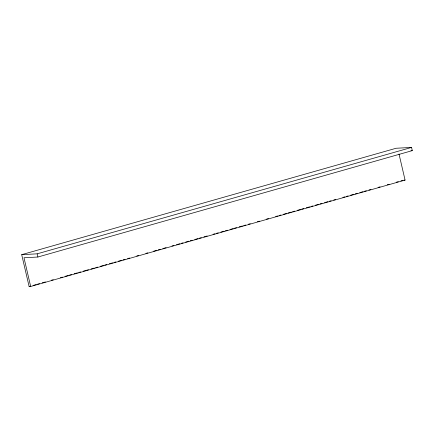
<?xml version="1.0" encoding="UTF-8"?>
<svg xmlns="http://www.w3.org/2000/svg" width="434" height="434" viewBox="0 0 434 434"><rect width="100%" height="100%" fill="white"/><g stroke="black" fill="none" stroke-linecap="round" stroke-linejoin="round"><path stroke-width="0.65" d="M30.673 286.489L29.127 286.57L21.7 254.66L396.101 148.26L411.557 147.43L412.3 150.62L37.899 257.02L23.989 257.769L30.673 286.489L405.074 180.088L398.998 153.978M21.7 254.66L37.156 253.83L411.557 147.43M29.127 286.57L30.429 286.201M33.038 285.458L36.299 284.53M37.606 284.161L39.559 283.603M42.169 282.865L45.434 281.937M51.304 280.266L53.257 279.713M60.434 277.673L62.393 277.114M65.002 276.377L68.263 275.449M69.565 275.08L71.523 274.521M74.133 273.778L77.393 272.856M78.695 272.481L80.653 271.928M83.263 271.185L88.482 269.704M91.091 268.961L94.352 268.033M95.659 267.664L97.612 267.105M100.221 266.368L103.482 265.44M104.789 265.065L106.742 264.512M109.352 263.769L112.618 262.841M113.92 262.472L115.878 261.919M118.487 261.176L121.748 260.248M123.05 259.879L125.008 259.32M127.618 258.583L129.576 258.024M136.748 255.984L138.706 255.431M145.878 253.391L147.837 252.832M153.707 251.167L156.967 250.239M158.274 249.87L160.233 249.311M162.842 248.568L166.103 247.646M171.972 245.975L173.931 245.422M176.535 244.678L179.801 243.751M181.103 243.382L183.061 242.823M185.671 242.085L188.931 241.158M190.233 240.783L192.191 240.23M194.801 239.487L198.061 238.559M199.369 238.19L201.322 237.631M203.931 236.893L207.192 235.966M213.067 234.295L215.02 233.742M216.327 233.373L218.28 232.814M220.89 232.071L224.15 231.148M225.458 230.774L227.416 230.221M230.025 229.477L233.286 228.55M234.588 228.181L236.546 227.622M239.156 226.884L242.416 225.957M243.718 225.582L245.677 225.029M248.286 224.286L250.244 223.732M257.416 221.693L259.375 221.134M266.552 219.099L268.505 218.541M275.682 216.501L277.641 215.948M278.943 215.573L280.901 215.02M283.51 214.277L286.771 213.349M288.073 212.98L291.339 212.052M292.641 211.683L294.599 211.125M297.209 210.387L300.469 209.459M301.771 209.085L303.729 208.532M306.339 207.788L309.599 206.861M310.907 206.492L312.86 205.938M315.469 205.195L318.73 204.268M320.037 203.899L321.99 203.34M324.599 202.597L327.865 201.674M329.167 201.3L331.126 200.747M333.735 200.003L335.688 199.45M342.865 197.41L344.824 196.852M346.126 196.483L348.084 195.924M350.694 195.186L353.954 194.258M355.256 193.889L357.215 193.331M359.824 192.588L363.084 191.66M364.392 191.291L366.345 190.738M368.954 189.994L370.913 189.436M378.09 187.401L380.043 186.842M387.22 184.803L389.173 184.249M396.351 182.209L398.309 181.651M400.918 180.913L402.871 180.354M410.976 150.69L412.3 150.62M404.043 180.143L405.074 180.088M37.156 253.83L37.899 257.02"/></g></svg>
